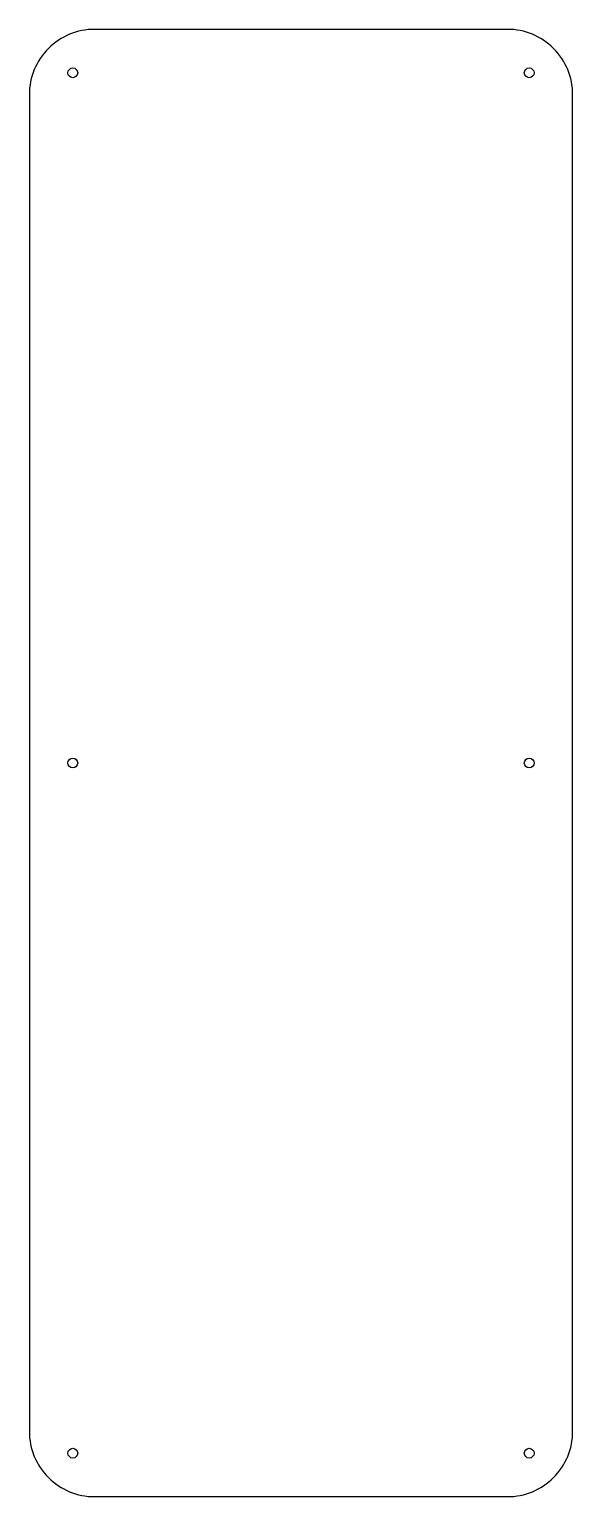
# Model space of a CAD drawing. Header units: millimetres. Extents: x -125 to 125, y -500 to 175.
import ezdxf

# ---------------------------------------------------------------- set-up
doc = ezdxf.new("R2010")
doc.units = ezdxf.units.MM
doc.layers.get('0').update_dxf_attribs({"linetype": 'CONTINUOUS'})

msp = doc.modelspace()

# ---------------------------------------------------------------- linework, layer by layer
msp.add_lwpolyline([(95, -500, 0.414214), (125, -470), (125, 145, 0.414214), (95, 175), (-95, 175, 0.414214), (-125, 145), (-125, -470, 0.414214), (-95, -500)], format="xyb", close=True)
for centre in [(-105, 155), (105, 155), (-105, -162.5), (105, -162.5), (-105, -480), (105, -480)]:
    msp.add_circle(centre, 2.25)

doc.saveas('drawing.dxf')
